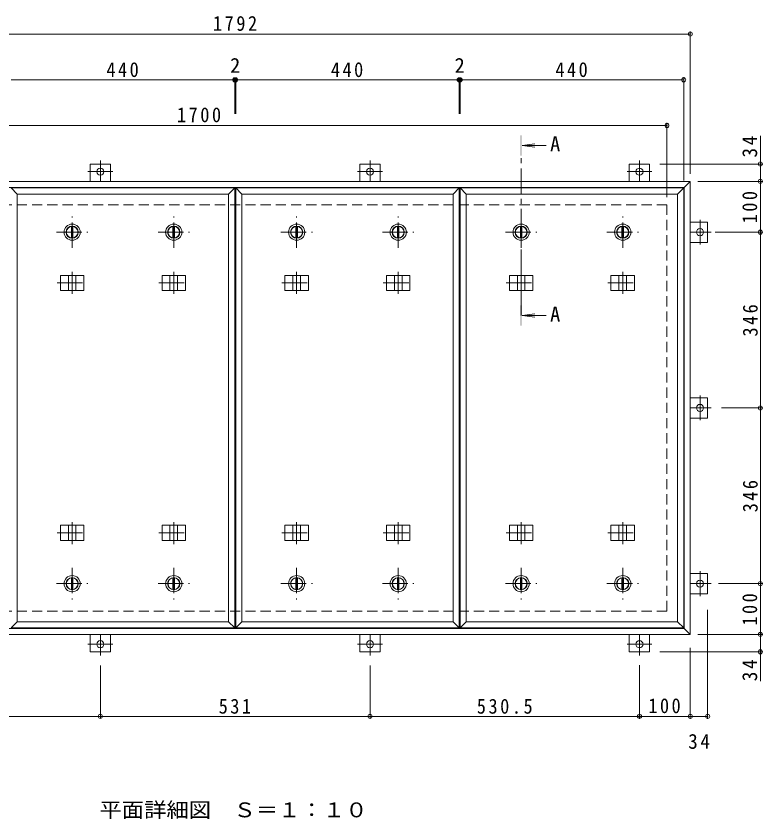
# Model space of a CAD drawing. Units: millimetres at full size, sheet at 1:10. Extents: x -2570 to 2371, y -1962 to 1185.
# Drawn here: x -1527 to -56, y -395 to 1185 of the extents above; entities that cross this region are included whole.
import ezdxf
from ezdxf.enums import TextEntityAlignment as Align

# ---------------------------------------------------------------- set-up
doc = ezdxf.new("R2010")
doc.units = ezdxf.units.MM
doc.header["$LTSCALE"] = 10
doc.header["$PDMODE"] = 32
doc.header["$PDSIZE"] = 8
doc.linetypes.add('CHAIN1', pattern=[8, 5, -1, 1, -1])
doc.linetypes.add('DASHED2', pattern=[3, 2, -1])
for name, color, linetype, lineweight in [('0-1_躯体', 2, 'DASHED2', 9), ('0-2_仕上', 4, 'Continuous', 9), ('0-3_建具', 4, 'Continuous', 9), ('0-5_寸法', 4, 'Continuous', 9), ('0-C', 2, 'Continuous', 9), ('0-E', 3, 'Continuous', 9), ('0-F', 7, 'Continuous', 9)]:
    doc.layers.add(name, color=color, linetype=linetype, lineweight=lineweight)
doc.styles.add('ＭＳ ゴシック', font='')
doc.styles.get('ＭＳ ゴシック').set_extended_font_data('MS Gothic')

msp = doc.modelspace()

# ---------------------------------------------------------------- linework, layer by layer
at = {"layer": '0-1_躯体'}
for p, q in [((-1945.05, 813.77), (-245.05, 813.77)), ((-245.05, 813.77), (-245.05, 13.77)), ((-245.05, 13.77), (-1945.05, 13.77))]:
    msp.add_line(p, q, dxfattribs=at)
at = {"layer": '0-2_仕上'}
for p, q in [((-1096.05, 846.77), (-1096.05, -19.23)), ((-1094.05, 846.77), (-1094.05, -19.23)), ((-654.05, 846.77), (-654.05, -19.23)), ((-652.05, 846.77), (-652.05, -19.23)), ((-212.05, 846.77), (-212.05, -19.23)), ((-1524.05, 834.77), (-1524.05, -7.23)), ((-1108.05, 834.77), (-1108.05, -7.23)), ((-1082.05, 834.77), (-1082.05, -7.23)), ((-666.05, 834.77), (-666.05, -7.23)), ((-640.05, 834.77), (-640.05, -7.23)), ((-224.05, 834.77), (-224.05, -7.23))]:
    msp.add_line(p, q, dxfattribs=at)
for points in [[(-1524.05, 834.77), (-1536.05, 846.77), (-1096.05, 846.77)], [(-1524.05, 834.77), (-1108.05, 834.77), (-1096.05, 846.77)], [(-1082.05, 834.77), (-1094.05, 846.77), (-654.05, 846.77)], [(-1082.05, 834.77), (-666.05, 834.77), (-654.05, 846.77)], [(-640.05, 834.77), (-652.05, 846.77), (-212.05, 846.77)], [(-640.05, 834.77), (-224.05, 834.77), (-212.05, 846.77)], [(-1524.05, -7.23), (-1536.05, -19.23), (-1096.05, -19.23)], [(-1524.05, -7.23), (-1108.05, -7.23), (-1096.05, -19.23)], [(-1082.05, -7.23), (-1094.05, -19.23), (-654.05, -19.23)], [(-1082.05, -7.23), (-666.05, -7.23), (-654.05, -19.23)], [(-640.05, -7.23), (-652.05, -19.23), (-212.05, -19.23)], [(-640.05, -7.23), (-224.05, -7.23), (-212.05, -19.23)]]:
    msp.add_lwpolyline(points, dxfattribs=at)
at = {"layer": '0-3_建具', "color": 2}
for p, q in [((-1991.05, 859.77), (-199.05, 859.77)), ((-211.05, 847.77), (-199.05, 859.77)), ((-199.05, 859.77), (-199.05, -32.23)), ((-1979.05, 847.77), (-211.05, 847.77)), ((-211.05, -20.23), (-211.05, 847.77)), ((-211.05, -20.23), (-1979.05, -20.23)), ((-211.05, -20.23), (-199.05, -32.23)), ((-199.05, -32.23), (-1991.05, -32.23))]:
    msp.add_line(p, q, dxfattribs=at)
at = {"layer": '0-3_建具', "linetype": 'CHAIN1'}
for p, q in [((-1416.05, 681.89), (-1416.05, 638.65)), ((-1216.05, 681.89), (-1216.05, 638.65)), ((-974.05, 681.89), (-974.05, 638.65)), ((-774.05, 681.89), (-774.05, 638.65)), ((-532.05, 681.89), (-532.05, 638.65)), ((-332.05, 681.89), (-332.05, 638.65)), ((-1445.46, 659.77), (-1386.64, 659.77)), ((-1245.46, 659.77), (-1186.64, 659.77)), ((-1003.46, 659.77), (-944.64, 659.77)), ((-803.46, 659.77), (-744.64, 659.77)), ((-561.46, 659.77), (-502.64, 659.77)), ((-361.46, 659.77), (-302.64, 659.77)), ((-1416.05, 145.65), (-1416.05, 188.89)), ((-1216.05, 145.65), (-1216.05, 188.89)), ((-974.05, 145.65), (-974.05, 188.89)), ((-774.05, 145.65), (-774.05, 188.89)), ((-532.05, 145.65), (-532.05, 188.89)), ((-332.05, 145.65), (-332.05, 188.89)), ((-1445.46, 167.77), (-1386.64, 167.77)), ((-1245.46, 167.77), (-1186.64, 167.77)), ((-1003.46, 167.77), (-944.64, 167.77)), ((-803.46, 167.77), (-744.64, 167.77)), ((-561.46, 167.77), (-502.64, 167.77)), ((-361.46, 167.77), (-302.64, 167.77))]:
    msp.add_line(p, q, dxfattribs=at)
at = {"layer": '0-3_建具'}
for p, q in [((-1439.14, 674.77), (-1439.14, 644.77)), ((-1439.14, 674.77), (-1392.96, 674.77)), ((-1423.55, 674.77), (-1423.55, 644.77)), ((-1408.55, 674.77), (-1408.55, 644.77)), ((-1392.96, 674.77), (-1392.96, 644.77)), ((-1239.14, 674.77), (-1239.14, 644.77)), ((-1239.14, 674.77), (-1192.96, 674.77)), ((-1223.55, 674.77), (-1223.55, 644.77)), ((-1208.55, 674.77), (-1208.55, 644.77)), ((-1192.96, 674.77), (-1192.96, 644.77)), ((-997.14, 674.77), (-997.14, 644.77)), ((-997.14, 674.77), (-950.96, 674.77)), ((-981.55, 674.77), (-981.55, 644.77)), ((-966.55, 674.77), (-966.55, 644.77)), ((-950.96, 674.77), (-950.96, 644.77)), ((-797.14, 674.77), (-797.14, 644.77)), ((-797.14, 674.77), (-750.96, 674.77)), ((-781.55, 674.77), (-781.55, 644.77)), ((-766.55, 674.77), (-766.55, 644.77)), ((-750.96, 674.77), (-750.96, 644.77)), ((-555.14, 674.77), (-555.14, 644.77)), ((-555.14, 674.77), (-508.96, 674.77)), ((-539.55, 674.77), (-539.55, 644.77)), ((-524.55, 674.77), (-524.55, 644.77)), ((-508.96, 674.77), (-508.96, 644.77)), ((-355.14, 674.77), (-355.14, 644.77)), ((-355.14, 674.77), (-308.96, 674.77)), ((-339.55, 674.77), (-339.55, 644.77)), ((-324.55, 674.77), (-324.55, 644.77)), ((-308.96, 674.77), (-308.96, 644.77)), ((-1439.14, 644.77), (-1392.96, 644.77)), ((-1239.14, 644.77), (-1192.96, 644.77)), ((-997.14, 644.77), (-950.96, 644.77)), ((-797.14, 644.77), (-750.96, 644.77)), ((-555.14, 644.77), (-508.96, 644.77)), ((-355.14, 644.77), (-308.96, 644.77)), ((-1439.14, 152.77), (-1439.14, 182.77)), ((-1439.14, 182.77), (-1392.96, 182.77)), ((-1423.55, 152.77), (-1423.55, 182.77)), ((-1408.55, 152.77), (-1408.55, 182.77)), ((-1392.96, 152.77), (-1392.96, 182.77)), ((-1239.14, 152.77), (-1239.14, 182.77)), ((-1239.14, 182.77), (-1192.96, 182.77)), ((-1223.55, 152.77), (-1223.55, 182.77)), ((-1208.55, 152.77), (-1208.55, 182.77)), ((-1192.96, 152.77), (-1192.96, 182.77)), ((-997.14, 152.77), (-997.14, 182.77)), ((-997.14, 182.77), (-950.96, 182.77)), ((-981.55, 152.77), (-981.55, 182.77)), ((-966.55, 152.77), (-966.55, 182.77)), ((-950.96, 152.77), (-950.96, 182.77)), ((-797.14, 152.77), (-797.14, 182.77)), ((-797.14, 182.77), (-750.96, 182.77)), ((-781.55, 152.77), (-781.55, 182.77)), ((-766.55, 152.77), (-766.55, 182.77)), ((-750.96, 152.77), (-750.96, 182.77)), ((-555.14, 152.77), (-555.14, 182.77)), ((-555.14, 182.77), (-508.96, 182.77)), ((-539.55, 152.77), (-539.55, 182.77)), ((-524.55, 152.77), (-524.55, 182.77)), ((-508.96, 152.77), (-508.96, 182.77)), ((-355.14, 152.77), (-355.14, 182.77)), ((-355.14, 182.77), (-308.96, 182.77)), ((-339.55, 152.77), (-339.55, 182.77)), ((-324.55, 152.77), (-324.55, 182.77)), ((-308.96, 152.77), (-308.96, 182.77)), ((-1439.14, 152.77), (-1392.96, 152.77)), ((-1239.14, 152.77), (-1192.96, 152.77)), ((-997.14, 152.77), (-950.96, 152.77)), ((-797.14, 152.77), (-750.96, 152.77)), ((-555.14, 152.77), (-508.96, 152.77)), ((-355.14, 152.77), (-308.96, 152.77))]:
    msp.add_line(p, q, dxfattribs=at)
at = {"layer": '0-5_寸法'}
for p, q in [((-530.05, 930.59), (-505.26, 933.85)), ((-530.05, 930.59), (-505.26, 927.32)), ((-530.05, 930.59), (-482.58, 930.59)), ((-530.05, 595.46), (-505.26, 598.72)), ((-530.05, 595.46), (-505.26, 592.2)), ((-530.05, 595.46), (-482.58, 595.46))]:
    msp.add_line(p, q, dxfattribs=at)
at = {"layer": '0-5_寸法', "linetype": 'CHAIN1'}
msp.add_line((-532.05, 595.46), (-532.05, 910.59), dxfattribs=at)
at = {"layer": '0-5_寸法'}
for points in [[(-530.05, 950.59), (-534.05, 950.59), (-530.05, 910.59), (-534.05, 910.59)], [(-530.05, 575.46), (-534.05, 575.46), (-530.05, 615.46), (-534.05, 615.46)]]:
    msp.add_solid(points, dxfattribs=at)
at = {"layer": '0-C', "linetype": 'CHAIN1'}
for p, q in [((-1416.05, 728.77), (-1416.05, 790.77)), ((-1216.05, 728.77), (-1216.05, 790.77)), ((-974.05, 728.77), (-974.05, 790.77)), ((-774.05, 728.77), (-774.05, 790.77)), ((-532.05, 728.77), (-532.05, 790.77)), ((-332.05, 728.77), (-332.05, 790.77)), ((-1447.05, 759.77), (-1385.05, 759.77)), ((-1247.05, 759.77), (-1185.05, 759.77)), ((-1005.05, 759.77), (-943.05, 759.77)), ((-805.05, 759.77), (-743.05, 759.77)), ((-563.05, 759.77), (-501.05, 759.77)), ((-363.05, 759.77), (-301.05, 759.77)), ((-1416.05, 98.77), (-1416.05, 36.77)), ((-1216.05, 98.77), (-1216.05, 36.77)), ((-974.05, 98.77), (-974.05, 36.77)), ((-774.05, 98.77), (-774.05, 36.77)), ((-532.05, 98.77), (-532.05, 36.77)), ((-332.05, 98.77), (-332.05, 36.77)), ((-1447.05, 67.77), (-1385.05, 67.77)), ((-1247.05, 67.77), (-1185.05, 67.77)), ((-1005.05, 67.77), (-943.05, 67.77)), ((-805.05, 67.77), (-743.05, 67.77)), ((-563.05, 67.77), (-501.05, 67.77)), ((-363.05, 67.77), (-301.05, 67.77))]:
    msp.add_line(p, q, dxfattribs=at)
at = {"layer": '0-C'}
for p, q in [((-1417.55, 771.17), (-1417.55, 748.37)), ((-1414.55, 771.17), (-1414.55, 748.37)), ((-1217.55, 771.17), (-1217.55, 748.37)), ((-1214.55, 771.17), (-1214.55, 748.37)), ((-975.55, 771.17), (-975.55, 748.37)), ((-972.55, 771.17), (-972.55, 748.37)), ((-775.55, 771.17), (-775.55, 748.37)), ((-772.55, 771.17), (-772.55, 748.37)), ((-533.55, 771.17), (-533.55, 748.37)), ((-530.55, 771.17), (-530.55, 748.37)), ((-333.55, 771.17), (-333.55, 748.37)), ((-330.55, 771.17), (-330.55, 748.37)), ((-1417.55, 56.37), (-1417.55, 79.17)), ((-1414.55, 56.37), (-1414.55, 79.17)), ((-1217.55, 56.37), (-1217.55, 79.17)), ((-1214.55, 56.37), (-1214.55, 79.17)), ((-975.55, 56.37), (-975.55, 79.17)), ((-972.55, 56.37), (-972.55, 79.17)), ((-775.55, 56.37), (-775.55, 79.17)), ((-772.55, 56.37), (-772.55, 79.17)), ((-533.55, 56.37), (-533.55, 79.17)), ((-530.55, 56.37), (-530.55, 79.17)), ((-333.55, 56.37), (-333.55, 79.17)), ((-330.55, 56.37), (-330.55, 79.17))]:
    msp.add_line(p, q, dxfattribs=at)
for centre, radius in [((-1416.05, 759.77), 16), ((-1216.05, 759.77), 16), ((-974.05, 759.77), 16), ((-774.05, 759.77), 16), ((-532.05, 759.77), 16), ((-332.05, 759.77), 16), ((-1416.05, 759.77), 12), ((-1416.05, 759.77), 11.5), ((-1216.05, 759.77), 12), ((-1216.05, 759.77), 11.5), ((-974.05, 759.77), 12), ((-974.05, 759.77), 11.5), ((-774.05, 759.77), 12), ((-774.05, 759.77), 11.5), ((-532.05, 759.77), 12), ((-532.05, 759.77), 11.5), ((-332.05, 759.77), 12), ((-332.05, 759.77), 11.5), ((-1416.05, 67.77), 16), ((-1416.05, 67.77), 12), ((-1416.05, 67.77), 11.5), ((-1216.05, 67.77), 16), ((-1216.05, 67.77), 12), ((-1216.05, 67.77), 11.5), ((-974.05, 67.77), 16), ((-974.05, 67.77), 12), ((-974.05, 67.77), 11.5), ((-774.05, 67.77), 16), ((-774.05, 67.77), 12), ((-774.05, 67.77), 11.5), ((-532.05, 67.77), 16), ((-532.05, 67.77), 12), ((-532.05, 67.77), 11.5), ((-332.05, 67.77), 16), ((-332.05, 67.77), 12), ((-332.05, 67.77), 11.5)]:
    msp.add_circle(centre, radius, dxfattribs=at)
at = {"layer": '0-E'}
for p, q in [((-1380.55, 893.97), (-1380.55, 859.77)), ((-1380.55, 893.97), (-1340.55, 893.97)), ((-1340.55, 893.97), (-1340.55, 859.77)), ((-849.55, 893.97), (-809.55, 893.97)), ((-849.55, 893.97), (-849.55, 859.77)), ((-809.55, 893.97), (-809.55, 859.77)), ((-319.05, 893.97), (-279.05, 893.97)), ((-319.05, 893.97), (-319.05, 859.77)), ((-279.05, 893.97), (-279.05, 859.77)), ((-164.85, 779.77), (-199.05, 779.77)), ((-164.85, 779.77), (-164.85, 739.77)), ((-164.85, 739.77), (-199.05, 739.77)), ((-164.85, 433.77), (-199.05, 433.77)), ((-164.85, 433.77), (-164.85, 393.77)), ((-164.85, 393.77), (-199.05, 393.77)), ((-164.85, 87.77), (-199.05, 87.77)), ((-164.85, 87.77), (-164.85, 47.77)), ((-164.85, 47.77), (-199.05, 47.77)), ((-1380.55, -66.43), (-1380.55, -32.23)), ((-1340.55, -66.43), (-1340.55, -32.23)), ((-849.55, -66.43), (-849.55, -32.23)), ((-809.55, -66.43), (-809.55, -32.23)), ((-319.05, -66.43), (-319.05, -32.23)), ((-279.05, -66.43), (-279.05, -32.23)), ((-1340.55, -66.43), (-1380.55, -66.43)), ((-809.55, -66.43), (-849.55, -66.43)), ((-279.05, -66.43), (-319.05, -66.43))]:
    msp.add_line(p, q, dxfattribs=at)
at = {"layer": '0-E', "linetype": 'CHAIN1'}
for p, q in [((-1360.55, 900.94), (-1360.55, 859.77)), ((-829.55, 900.94), (-829.55, 859.77)), ((-299.05, 900.94), (-299.05, 859.77)), ((-1336.17, 878.97), (-1384.93, 878.97)), ((-805.17, 878.97), (-853.93, 878.97)), ((-274.67, 878.97), (-323.43, 878.97)), ((-179.85, 735.39), (-179.85, 784.15)), ((-157.88, 759.77), (-199.05, 759.77)), ((-179.85, 389.39), (-179.85, 438.15)), ((-157.88, 413.77), (-199.05, 413.77)), ((-179.85, 43.39), (-179.85, 92.15)), ((-157.88, 67.77), (-199.05, 67.77)), ((-1360.55, -73.4), (-1360.55, -32.23)), ((-829.55, -73.4), (-829.55, -32.23)), ((-299.05, -73.4), (-299.05, -32.23)), ((-1384.93, -51.43), (-1336.17, -51.43)), ((-853.93, -51.43), (-805.17, -51.43)), ((-323.43, -51.43), (-274.67, -51.43))]:
    msp.add_line(p, q, dxfattribs=at)
at = {"layer": '0-E'}
for centre in [(-1360.55, 878.97), (-829.55, 878.97), (-299.05, 878.97), (-179.85, 759.77), (-179.85, 413.77), (-179.85, 67.77), (-1360.55, -51.43), (-829.55, -51.43), (-299.05, -51.43)]:
    msp.add_circle(centre, 7, dxfattribs=at)
at = {"layer": '0-F'}
for p, q in [((-199.05, 874.77), (-199.05, 1154.77)), ((-1991.05, 1149.77), (-199.05, 1149.77)), ((-1536.05, 1059.77), (-1096.05, 1059.77)), ((-1096.05, 1062.77), (-1096.05, 992.88)), ((-1096.05, 1059.77), (-1094.05, 1059.77)), ((-1094.05, 1062.77), (-1094.05, 992.88)), ((-1094.05, 1059.77), (-654.05, 1059.77)), ((-654.05, 1062.77), (-654.05, 992.88)), ((-654.05, 1059.77), (-652.05, 1059.77)), ((-652.05, 1062.77), (-652.05, 992.88)), ((-652.05, 1059.77), (-212.05, 1059.77)), ((-212.05, 861.77), (-212.05, 1064.77)), ((-1945.05, 969.77), (-245.05, 969.77)), ((-245.05, 828.77), (-245.05, 974.77)), ((-60.96, 893.97), (-60.96, 949.15)), ((-55.96, 893.97), (-259.05, 893.97)), ((-60.96, 859.77), (-60.96, 893.97)), ((-184.05, 859.77), (-55.96, 859.77)), ((-60.96, 759.77), (-60.96, 859.77)), ((-150.12, 759.77), (-55.96, 759.77)), ((-60.96, 413.77), (-60.96, 759.77)), ((-57.96, 413.77), (-137.88, 413.77)), ((-60.96, 67.77), (-60.96, 413.77)), ((-143.53, 67.77), (-55.96, 67.77)), ((-60.96, -32.23), (-60.96, 67.77)), ((-164.85, -198.6), (-164.85, 16.56)), ((-184.05, -32.23), (-55.96, -32.23)), ((-60.96, -32.23), (-60.96, -66.43)), ((-199.05, -58.44), (-199.05, -198.6)), ((-55.96, -66.43), (-259.05, -66.43)), ((-60.96, -66.43), (-60.96, -124.38)), ((-1360.55, -196.6), (-1360.55, -93.4)), ((-829.55, -196.6), (-829.55, -93.4)), ((-299.05, -92.37), (-299.05, -198.6)), ((-1891.05, -193.6), (-1360.55, -193.6)), ((-1360.55, -193.6), (-829.55, -193.6)), ((-829.55, -193.6), (-299.05, -193.6)), ((-299.05, -193.6), (-199.05, -193.6)), ((-199.05, -193.6), (-164.85, -193.6))]:
    msp.add_line(p, q, dxfattribs=at)
for p in [(-199.05, 1149.77), (-1096.05, 1059.77), (-1094.05, 1059.77), (-654.05, 1059.77), (-652.05, 1059.77), (-212.05, 1059.77), (-245.05, 969.77), (-60.96, 893.97), (-60.96, 859.77), (-60.96, 759.77), (-60.96, 413.77), (-60.96, 67.77), (-60.96, -32.23), (-60.96, -66.43), (-1360.55, -193.6), (-829.55, -193.6), (-299.05, -193.6), (-199.05, -193.6), (-164.85, -193.6)]:
    msp.add_point(p, dxfattribs=at)

# ---------------------------------------------------------------- texts
at = {"layer": '0-5_寸法', "color": 2, "style": 'ＭＳ ゴシック'}
for p in [(-475.02, 910.19), (-475.02, 575.07)]:
    msp.add_text('A', height=29.33, dxfattribs=at).set_placement(p, align=Align.BOTTOM_LEFT)
at = {"layer": '0-5_寸法', "color": 2, "style": 'ＭＳ ゴシック', "width": 1.1}
msp.add_text('平面詳細図\u3000Ｓ＝１：１０', height=29.33, dxfattribs=at).set_placement((-1362.55, -401.04), align=Align.BOTTOM_LEFT)
at = {"layer": '0-F', "color": 2, "style": 'ＭＳ ゴシック'}
for p in [(-1105.05, 1064.77), (-663.05, 1064.77)]:
    msp.add_text('2', height=29.33, dxfattribs=at).set_placement(p, align=Align.BOTTOM_LEFT)
at = {"layer": '0-F', "color": 2, "char_height": 29.33, "attachment_point": 7, "style": 'ＭＳ ゴシック'}
for s, insert in [('\\T1.28;\\W0.9;1792', (-1138.8, 1155.77)), ('\\T1.27;\\W0.9;440', (-1348.55, 1064.77)), ('\\T1.27;\\W0.9;440', (-906.55, 1064.77)), ('\\T1.27;\\W0.9;440', (-464.55, 1064.77)), ('\\T1.28;\\W0.9;1700', (-1209.76, 975.77)), ('\\T1.27;\\W0.9;531', (-1127.55, -188.6)), ('\\T1.28;\\W0.9;530.5', (-619.3, -188.6)), ('\\T1.27;\\W0.9;100', (-281.55, -187.6)), ('\\T1.27;\\W0.95;34', (-203.2, -257.82))]:
    msp.add_mtext(s, dxfattribs=dict(at, insert=insert))
at = {"layer": '0-F', "color": 2, "char_height": 29.33, "attachment_point": 7, "rotation": 90, "style": 'ＭＳ ゴシック'}
for s, insert in [('\\T1.27;\\W0.95;34', (-66.96, 906.65)), ('\\T1.27;\\W0.9;100', (-66.96, 777.27)), ('\\T1.27;\\W0.9;346', (-65.96, 554.27)), ('\\T1.27;\\W0.9;346', (-65.96, 208.27)), ('\\T1.27;\\W0.9;100', (-66.96, -14.73)), ('\\T1.27;\\W0.95;34', (-66.96, -124.38))]:
    msp.add_mtext(s, dxfattribs=dict(at, insert=insert))

doc.saveas('drawing.dxf')
